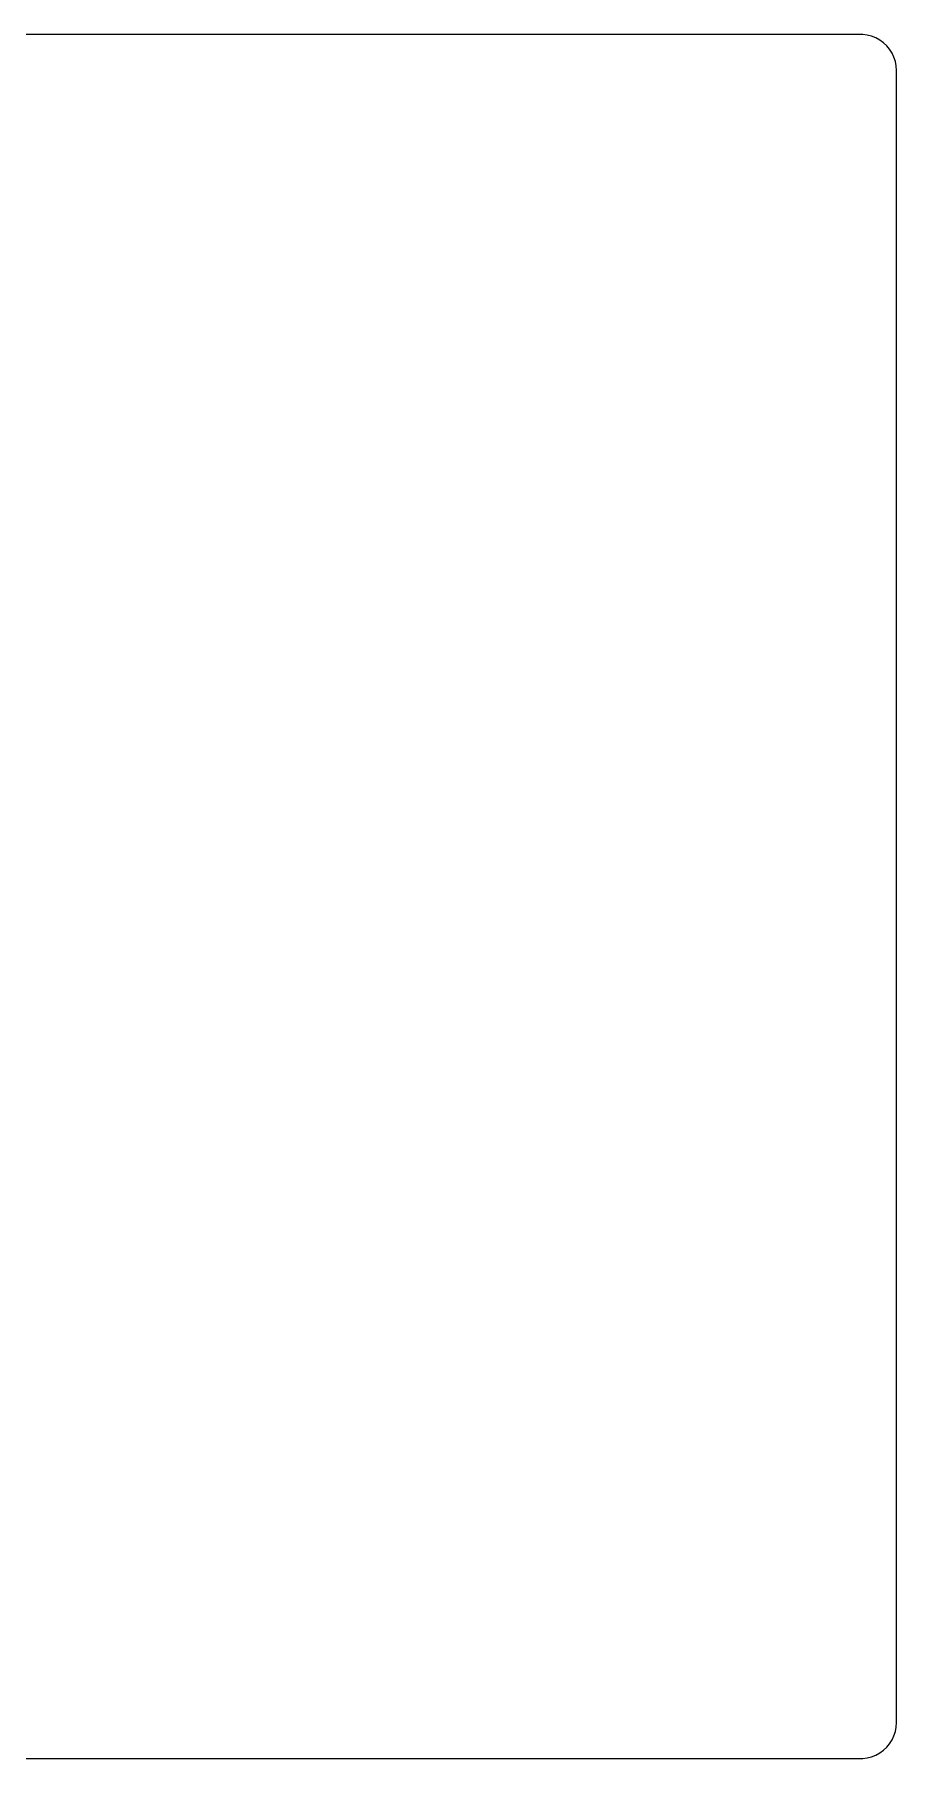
# Model space of a CAD drawing. Header units: metres. Extents: x -120 to 120, y -119 to 119.
# Drawn here: x 0 to 119.5, y -119.5 to 119.5 of the extents above; entities that cross this region are included whole.
import ezdxf

# ---------------------------------------------------------------- set-up
doc = ezdxf.new("R2010")
doc.units = ezdxf.units.M

msp = doc.modelspace()

# ---------------------------------------------------------------- linework, layer by layer
for p, q in [((114.814, 119.49), (-114.814, 119.49)), ((115.437, 119.411), (114.814, 119.49)), ((116.045, 119.255), (115.437, 119.411)), ((116.629, 119.024), (116.045, 119.255)), ((117.179, 118.722), (116.629, 119.024)), ((117.687, 118.353), (117.179, 118.722)), ((118.145, 117.923), (117.687, 118.353)), ((118.545, 117.439), (118.145, 117.923)), ((118.882, 116.909), (118.545, 117.439)), ((119.149, 116.341), (118.882, 116.909)), ((119.343, 115.743), (119.149, 116.341)), ((119.461, 115.127), (119.343, 115.743)), ((119.5, 114.5), (119.461, 115.127)), ((119.5, -114.5), (119.5, 114.5)), ((119.461, -115.127), (119.5, -114.5)), ((118.545, -117.439), (118.882, -116.909)), ((118.882, -116.909), (119.149, -116.341)), ((119.149, -116.341), (119.343, -115.743)), ((119.343, -115.743), (119.461, -115.127)), ((114.814, -119.49), (115.437, -119.411)), ((115.437, -119.411), (116.045, -119.255)), ((116.045, -119.255), (116.629, -119.024)), ((116.629, -119.024), (117.179, -118.722)), ((117.179, -118.722), (117.687, -118.353)), ((117.687, -118.353), (118.145, -117.923)), ((118.145, -117.923), (118.545, -117.439)), ((-114.814, -119.49), (114.814, -119.49))]:
    msp.add_line(p, q)

doc.saveas('drawing.dxf')
